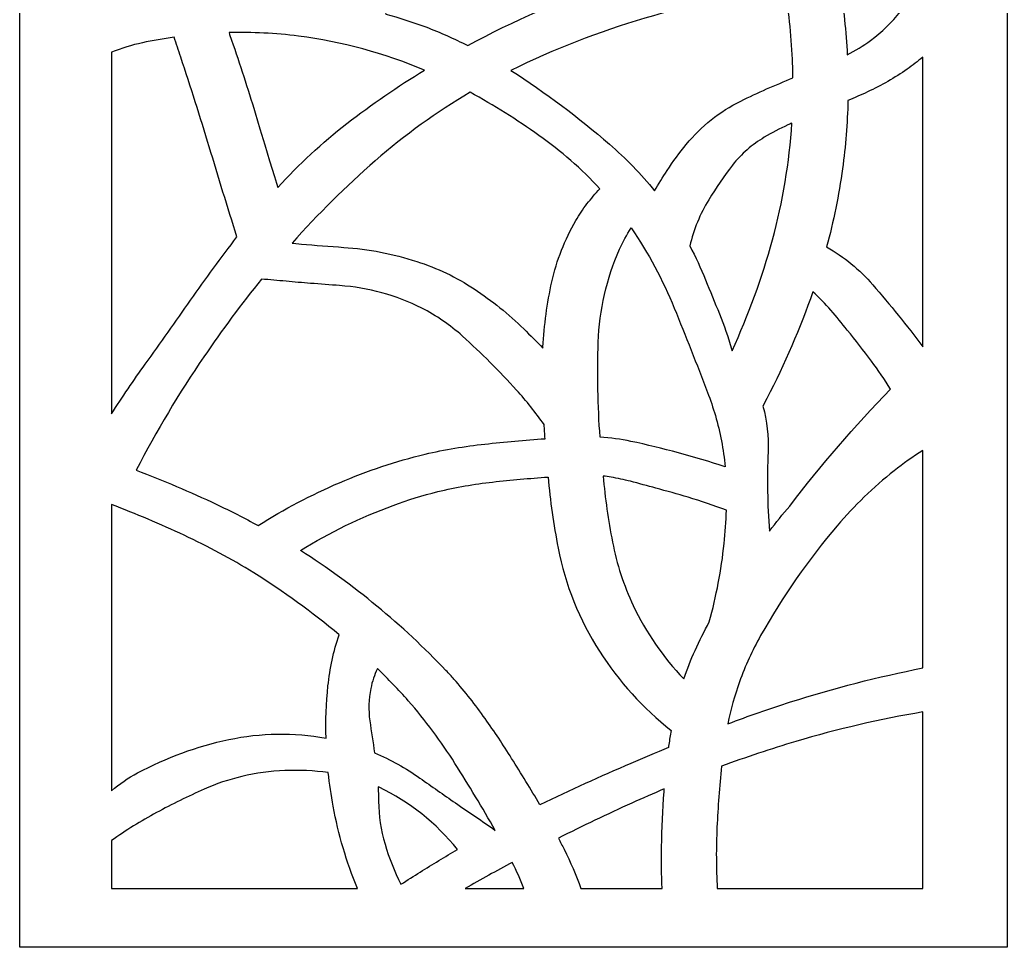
# Model space of a CAD drawing. Header units: centimetres. Extents: x 10.4 to 14.8, y -9 to 9.
# Drawn here: x 10.409 to 14.816, y -9 to -4.861 of the extents above; entities that cross this region are included whole.
import ezdxf

# ---------------------------------------------------------------- set-up
doc = ezdxf.new("R2010")
doc.units = ezdxf.units.CM
doc.header["$MEASUREMENT"] = 0
doc.layers.add('layer 1', color=7, linetype='Continuous')

msp = doc.modelspace()

# ---------------------------------------------------------------- linework, layer by layer
at = {"layer": 'layer 1', "lineweight": 30}
for points, knots in [([(10.40896, -9.00021), (10.40896, -9.00021), (10.40896, 9.00077), (10.40896, 9.00077), (10.40896, 9.00077), (10.40896, 9.00077), (10.44128, 9.00077), (10.44128, 9.00077), (10.44128, 9.00077), (10.44128, 9.00077), (14.8159, 9.00077), (14.8159, 9.00077), (14.8159, 9.00077), (14.8159, 9.00077), (14.8159, -9.00019), (14.8159, -9.00019), (14.8159, -9.00019), (14.8159, -9.00019), (10.44128, -9.00019), (10.44128, -9.00019), (10.44128, -9.00019), (10.44128, -9.00019), (10.40896, -9.00019), (10.40896, -9.00019)], [0, 0, 0, 0, 0.1428571, 0.1428571, 0.1428571, 0.1428571, 0.2857143, 0.2857143, 0.2857143, 0.2857143, 0.4285714, 0.4285714, 0.4285714, 0.4285714, 0.5714286, 0.5714286, 0.5714286, 0.5714286, 0.7142857, 0.7142857, 0.7142857, 0.7142857, 1, 1, 1, 1]), ([(14.43879, -4.66636), (14.4114, -4.72227), (14.37822, -4.77513), (14.33982, -4.82401), (14.33982, -4.82401), (14.3013, -4.87301), (14.25633, -4.91654), (14.20598, -4.95336), (14.20598, -4.95336), (14.17279, -4.97716), (14.13806, -4.99863), (14.10194, -5.01777), (14.10194, -5.01777), (14.0965, -4.9135), (14.08565, -4.80958), (14.06937, -4.70636), (14.06937, -4.70636), (14.06937, -4.70636), (14.11648, -4.48228), (14.11648, -4.48228), (14.11648, -4.48228), (14.16128, -4.26916), (14.18523, -4.05237), (14.1881, -3.83462), (14.1881, -3.83462), (14.19099, -3.61736), (14.18523, -3.40005), (14.17081, -3.18329), (14.17081, -3.18329), (14.16904, -3.15658), (14.16581, -3.12994), (14.16105, -3.10358), (14.16105, -3.10358), (14.25791, -3.15809), (14.35075, -3.21962), (14.43879, -3.28747), (14.43879, -3.28747), (14.43879, -3.28747), (14.43879, -4.66636), (14.43879, -4.66636)], [0, 0, 0, 0, 0.0909091, 0.0909091, 0.0909091, 0.0909091, 0.1818182, 0.1818182, 0.1818182, 0.1818182, 0.2727273, 0.2727273, 0.2727273, 0.2727273, 0.3636364, 0.3636364, 0.3636364, 0.3636364, 0.4545455, 0.4545455, 0.4545455, 0.4545455, 0.5454545, 0.5454545, 0.5454545, 0.5454545, 0.6363636, 0.6363636, 0.6363636, 0.6363636, 0.7272727, 0.7272727, 0.7272727, 0.7272727, 0.8181818, 0.8181818, 0.8181818, 0.8181818, 1, 1, 1, 1]), ([(12.24153, -4.20175), (12.24153, -4.20175), (12.26478, -4.17008), (12.26478, -4.17008), (12.26478, -4.17008), (12.31796, -4.18155), (12.37021, -4.19668), (12.42118, -4.21541), (12.42118, -4.21541), (12.48777, -4.24003), (12.55257, -4.2691), (12.61521, -4.30238), (12.61521, -4.30238), (12.70338, -4.34966), (12.78698, -4.40509), (12.86478, -4.46801), (12.86478, -4.46801), (12.92708, -4.51847), (12.98481, -4.57456), (13.03718, -4.63529), (13.03718, -4.63529), (13.05153, -4.6522), (13.06523, -4.66965), (13.07836, -4.68748), (13.07836, -4.68748), (13.06883, -4.69054), (13.05931, -4.69368), (13.04979, -4.69676), (13.04979, -4.69676), (12.82834, -4.77142), (12.61367, -4.8649), (12.408, -4.97603), (12.408, -4.97603), (12.3471, -4.94498), (12.28454, -4.91729), (12.22067, -4.89304), (12.22067, -4.89304), (12.16238, -4.87118), (12.10317, -4.85214), (12.0431, -4.83591), (12.0431, -4.83591), (12.02868, -4.78971), (12.02187, -4.74147), (12.02274, -4.69313), (12.02274, -4.69313), (12.02406, -4.64217), (12.03238, -4.59155), (12.04741, -4.54287), (12.04741, -4.54287), (12.067, -4.47834), (12.09462, -4.41656), (12.12963, -4.35898), (12.12963, -4.35898), (12.16253, -4.30362), (12.20007, -4.25109), (12.24153, -4.20175)], [0, 0, 0, 0, 0.0666667, 0.0666667, 0.0666667, 0.0666667, 0.1333333, 0.1333333, 0.1333333, 0.1333333, 0.2, 0.2, 0.2, 0.2, 0.2666667, 0.2666667, 0.2666667, 0.2666667, 0.3333333, 0.3333333, 0.3333333, 0.3333333, 0.4, 0.4, 0.4, 0.4, 0.4666667, 0.4666667, 0.4666667, 0.4666667, 0.5333333, 0.5333333, 0.5333333, 0.5333333, 0.6, 0.6, 0.6, 0.6, 0.6666667, 0.6666667, 0.6666667, 0.6666667, 0.7333333, 0.7333333, 0.7333333, 0.7333333, 0.8, 0.8, 0.8, 0.8, 0.8666667, 0.8666667, 0.8666667, 0.8666667, 1, 1, 1, 1]), ([(13.2423, -5.62446), (13.1814, -5.54934), (13.11398, -5.47988), (13.04093, -5.41673), (13.04093, -5.41673), (12.90206, -5.29684), (12.75525, -5.18668), (12.60126, -5.08701), (12.60126, -5.08701), (12.79328, -4.99234), (12.99313, -4.91439), (13.19854, -4.85404), (13.19854, -4.85404), (13.40368, -4.79387), (13.61169, -4.74369), (13.82169, -4.70368), (13.82169, -4.70368), (13.83998, -4.81415), (13.85178, -4.92565), (13.85711, -5.03748), (13.85711, -5.03748), (13.85846, -5.06529), (13.85928, -5.09307), (13.85964, -5.1209), (13.85964, -5.1209), (13.7806, -5.15197), (13.70291, -5.18625), (13.62664, -5.22385), (13.62664, -5.22385), (13.53271, -5.27002), (13.44981, -5.33601), (13.38362, -5.4171), (13.38362, -5.4171), (13.35307, -5.45448), (13.32444, -5.49341), (13.29787, -5.53381), (13.29787, -5.53381), (13.27835, -5.5634), (13.25985, -5.59362), (13.2423, -5.62446)], [0, 0, 0, 0, 0.0909091, 0.0909091, 0.0909091, 0.0909091, 0.1818182, 0.1818182, 0.1818182, 0.1818182, 0.2727273, 0.2727273, 0.2727273, 0.2727273, 0.3636364, 0.3636364, 0.3636364, 0.3636364, 0.4545455, 0.4545455, 0.4545455, 0.4545455, 0.5454545, 0.5454545, 0.5454545, 0.5454545, 0.6363636, 0.6363636, 0.6363636, 0.6363636, 0.7272727, 0.7272727, 0.7272727, 0.7272727, 0.8181818, 0.8181818, 0.8181818, 0.8181818, 1, 1, 1, 1]), ([(11.56047, -5.61014), (11.56047, -5.61014), (11.55434, -5.59017), (11.55434, -5.59017), (11.55434, -5.59017), (11.55434, -5.59017), (11.54555, -5.56112), (11.54555, -5.56112), (11.54555, -5.56112), (11.54555, -5.56112), (11.52417, -5.48993), (11.52417, -5.48993), (11.52417, -5.48993), (11.52417, -5.48993), (11.50261, -5.41869), (11.50261, -5.41869), (11.50261, -5.41869), (11.50261, -5.41869), (11.48109, -5.34748), (11.48109, -5.34748), (11.48109, -5.34748), (11.48109, -5.34748), (11.45943, -5.27634), (11.45943, -5.27634), (11.45943, -5.27634), (11.42636, -5.16767), (11.39141, -5.05969), (11.35441, -4.95236), (11.35441, -4.95236), (11.35042, -4.94111), (11.3466, -4.92979), (11.34291, -4.91841), (11.34291, -4.91841), (11.44659, -4.9159), (11.5503, -4.92111), (11.65318, -4.93385), (11.65318, -4.93385), (11.84662, -4.95881), (12.03582, -5.00996), (12.21538, -5.08601), (12.21538, -5.08601), (12.09532, -5.15854), (11.97962, -5.23807), (11.86885, -5.32422), (11.86885, -5.32422), (11.75797, -5.41037), (11.65478, -5.50606), (11.56047, -5.61014)], [0, 0, 0, 0, 0.0769231, 0.0769231, 0.0769231, 0.0769231, 0.1538462, 0.1538462, 0.1538462, 0.1538462, 0.2307692, 0.2307692, 0.2307692, 0.2307692, 0.3076923, 0.3076923, 0.3076923, 0.3076923, 0.3846154, 0.3846154, 0.3846154, 0.3846154, 0.4615385, 0.4615385, 0.4615385, 0.4615385, 0.5384615, 0.5384615, 0.5384615, 0.5384615, 0.6153846, 0.6153846, 0.6153846, 0.6153846, 0.6923077, 0.6923077, 0.6923077, 0.6923077, 0.7692308, 0.7692308, 0.7692308, 0.7692308, 0.8461538, 0.8461538, 0.8461538, 0.8461538, 1, 1, 1, 1]), ([(10.81842, -6.62024), (10.81842, -6.62024), (10.81842, -5.00603), (10.81842, -5.00603), (10.81842, -5.00603), (10.86296, -4.98804), (10.90902, -4.97395), (10.95602, -4.96385), (10.95602, -4.96385), (11.003, -4.95376), (11.05018, -4.94537), (11.09773, -4.93862), (11.09773, -4.93862), (11.10754, -4.96836), (11.11753, -4.99796), (11.12766, -5.02756), (11.12766, -5.02756), (11.17176, -5.16075), (11.2141, -5.29452), (11.25469, -5.42886), (11.25469, -5.42886), (11.29515, -5.5629), (11.3363, -5.69669), (11.37828, -5.83022), (11.37828, -5.83022), (11.30737, -5.92279), (11.23848, -6.0167), (11.17153, -6.11213), (11.17153, -6.11213), (11.10462, -6.20752), (11.0372, -6.30264), (10.96937, -6.39734), (10.96937, -6.39734), (10.91714, -6.47028), (10.86675, -6.54464), (10.81842, -6.62024)], [0, 0, 0, 0, 0.1, 0.1, 0.1, 0.1, 0.2, 0.2, 0.2, 0.2, 0.3, 0.3, 0.3, 0.3, 0.4, 0.4, 0.4, 0.4, 0.5, 0.5, 0.5, 0.5, 0.6, 0.6, 0.6, 0.6, 0.7, 0.7, 0.7, 0.7, 0.8, 0.8, 0.8, 0.8, 1, 1, 1, 1]), ([(14.43879, -5.02777), (14.43879, -5.02777), (14.43879, -6.32028), (14.43879, -6.32028), (14.43879, -6.32028), (14.36776, -6.22524), (14.29332, -6.13297), (14.21553, -6.04344), (14.21553, -6.04344), (14.15698, -5.97595), (14.08739, -5.91897), (14.00979, -5.87488), (14.00979, -5.87488), (14.04068, -5.76014), (14.06441, -5.64352), (14.08082, -5.52579), (14.08082, -5.52579), (14.09454, -5.42485), (14.10256, -5.32317), (14.10491, -5.22129), (14.10491, -5.22129), (14.13437, -5.20927), (14.16353, -5.19647), (14.19246, -5.18292), (14.19246, -5.18292), (14.2542, -5.1541), (14.31342, -5.1202), (14.36961, -5.08156), (14.36961, -5.08156), (14.39341, -5.06467), (14.41649, -5.04671), (14.43879, -5.02777)], [0, 0, 0, 0, 0.1111111, 0.1111111, 0.1111111, 0.1111111, 0.2222222, 0.2222222, 0.2222222, 0.2222222, 0.3333333, 0.3333333, 0.3333333, 0.3333333, 0.4444444, 0.4444444, 0.4444444, 0.4444444, 0.5555556, 0.5555556, 0.5555556, 0.5555556, 0.6666667, 0.6666667, 0.6666667, 0.6666667, 0.7777778, 0.7777778, 0.7777778, 0.7777778, 1, 1, 1, 1]), ([(11.66569, -5.86184), (11.66569, -5.86184), (11.62901, -5.85848), (11.62901, -5.85848), (11.62901, -5.85848), (11.62901, -5.85848), (11.62439, -5.85799), (11.62439, -5.85799), (11.62439, -5.85799), (11.74022, -5.72783), (11.86415, -5.60493), (11.99542, -5.49031), (11.99542, -5.49031), (12.12688, -5.37542), (12.2688, -5.27322), (12.41932, -5.18486), (12.41932, -5.18486), (12.52511, -5.24291), (12.62751, -5.3071), (12.72586, -5.37713), (12.72586, -5.37713), (12.82446, -5.44717), (12.91565, -5.52695), (12.99832, -5.61529), (12.99832, -5.61529), (12.97794, -5.63692), (12.95856, -5.65954), (12.94036, -5.68311), (12.94036, -5.68311), (12.92213, -5.70668), (12.9055, -5.73151), (12.89075, -5.7573), (12.89075, -5.7573), (12.84124, -5.84242), (12.8051, -5.93459), (12.78353, -6.03065), (12.78353, -6.03065), (12.76214, -6.12627), (12.74888, -6.22363), (12.74404, -6.3215), (12.74404, -6.3215), (12.74404, -6.3215), (12.74386, -6.32394), (12.74386, -6.32394), (12.74386, -6.32394), (12.74386, -6.32394), (12.74383, -6.32615), (12.74383, -6.32615), (12.74383, -6.32615), (12.71587, -6.29726), (12.68738, -6.26885), (12.65845, -6.24094), (12.65845, -6.24094), (12.59058, -6.1744), (12.51647, -6.11466), (12.43708, -6.06245), (12.43708, -6.06245), (12.35759, -6.01003), (12.27136, -5.96868), (12.1807, -5.93948), (12.1807, -5.93948), (12.07498, -5.9055), (11.96543, -5.88443), (11.85453, -5.87678), (11.85453, -5.87678), (11.79156, -5.87249), (11.72859, -5.86746), (11.66569, -5.86184)], [0, 0, 0, 0, 0.0555556, 0.0555556, 0.0555556, 0.0555556, 0.1111111, 0.1111111, 0.1111111, 0.1111111, 0.1666667, 0.1666667, 0.1666667, 0.1666667, 0.2222222, 0.2222222, 0.2222222, 0.2222222, 0.2777778, 0.2777778, 0.2777778, 0.2777778, 0.3333333, 0.3333333, 0.3333333, 0.3333333, 0.3888889, 0.3888889, 0.3888889, 0.3888889, 0.4444444, 0.4444444, 0.4444444, 0.4444444, 0.5, 0.5, 0.5, 0.5, 0.5555556, 0.5555556, 0.5555556, 0.5555556, 0.6111111, 0.6111111, 0.6111111, 0.6111111, 0.6666667, 0.6666667, 0.6666667, 0.6666667, 0.7222222, 0.7222222, 0.7222222, 0.7222222, 0.7777778, 0.7777778, 0.7777778, 0.7777778, 0.8333333, 0.8333333, 0.8333333, 0.8333333, 0.8888889, 0.8888889, 0.8888889, 0.8888889, 1, 1, 1, 1]), ([(13.58763, -6.33894), (13.58763, -6.33894), (13.58494, -6.32939), (13.58494, -6.32939), (13.58494, -6.32939), (13.57014, -6.27654), (13.55236, -6.22454), (13.53154, -6.17368), (13.53154, -6.17368), (13.51084, -6.12289), (13.49011, -6.07217), (13.46915, -6.02139), (13.46915, -6.02139), (13.44799, -5.96999), (13.4247, -5.91947), (13.39956, -5.86993), (13.39956, -5.86993), (13.41633, -5.79728), (13.4449, -5.72783), (13.484, -5.66423), (13.484, -5.66423), (13.51612, -5.61047), (13.55158, -5.55874), (13.59026, -5.50938), (13.59026, -5.50938), (13.62932, -5.45978), (13.67722, -5.41778), (13.73166, -5.38573), (13.73166, -5.38573), (13.76541, -5.36537), (13.80032, -5.34697), (13.83617, -5.33062), (13.83617, -5.33062), (13.84236, -5.32782), (13.84866, -5.32498), (13.85483, -5.32221), (13.85483, -5.32221), (13.8437, -5.49825), (13.81465, -5.67275), (13.76809, -5.84285), (13.76809, -5.84285), (13.72163, -6.0129), (13.66124, -6.17882), (13.58763, -6.33894)], [0, 0, 0, 0, 0.0833333, 0.0833333, 0.0833333, 0.0833333, 0.1666667, 0.1666667, 0.1666667, 0.1666667, 0.25, 0.25, 0.25, 0.25, 0.3333333, 0.3333333, 0.3333333, 0.3333333, 0.4166667, 0.4166667, 0.4166667, 0.4166667, 0.5, 0.5, 0.5, 0.5, 0.5833333, 0.5833333, 0.5833333, 0.5833333, 0.6666667, 0.6666667, 0.6666667, 0.6666667, 0.75, 0.75, 0.75, 0.75, 0.8333333, 0.8333333, 0.8333333, 0.8333333, 1, 1, 1, 1]), ([(13.55689, -6.8562), (13.41875, -6.81084), (13.27832, -6.77292), (13.13621, -6.74242), (13.13621, -6.74242), (13.09094, -6.7328), (13.04502, -6.72671), (12.99878, -6.72429), (12.99878, -6.72429), (12.98879, -6.58292), (12.98609, -6.44107), (12.99081, -6.29944), (12.99081, -6.29944), (12.99555, -6.15665), (13.02776, -6.01596), (13.08548, -5.88525), (13.08548, -5.88525), (13.10015, -5.85214), (13.11776, -5.82038), (13.13819, -5.79035), (13.13819, -5.79035), (13.21434, -5.90236), (13.27861, -6.02201), (13.32978, -6.1474), (13.32978, -6.1474), (13.38088, -6.27242), (13.4305, -6.39804), (13.47854, -6.52429), (13.47854, -6.52429), (13.49147, -6.55824), (13.50306, -6.59262), (13.51338, -6.62744), (13.51338, -6.62744), (13.53484, -6.7022), (13.54941, -6.77873), (13.55685, -6.8562)], [0, 0, 0, 0, 0.1, 0.1, 0.1, 0.1, 0.2, 0.2, 0.2, 0.2, 0.3, 0.3, 0.3, 0.3, 0.4, 0.4, 0.4, 0.4, 0.5, 0.5, 0.5, 0.5, 0.6, 0.6, 0.6, 0.6, 0.7, 0.7, 0.7, 0.7, 0.8, 0.8, 0.8, 0.8, 1, 1, 1, 1]), ([(11.48827, -6.01833), (11.52462, -6.02142), (11.56096, -6.02476), (11.59741, -6.02808), (11.59741, -6.02808), (11.63383, -6.03142), (11.67025, -6.03457), (11.70666, -6.03746), (11.70666, -6.03746), (11.74994, -6.04082), (11.79328, -6.04407), (11.83656, -6.0472), (11.83656, -6.0472), (11.96421, -6.05655), (12.08876, -6.09064), (12.20323, -6.14779), (12.20323, -6.14779), (12.26865, -6.18134), (12.3295, -6.22333), (12.38411, -6.2725), (12.38411, -6.2725), (12.46887, -6.34871), (12.54958, -6.4292), (12.62607, -6.51366), (12.62607, -6.51366), (12.67009, -6.56238), (12.71118, -6.61376), (12.74909, -6.6674), (12.74909, -6.6674), (12.75031, -6.68848), (12.75173, -6.70963), (12.75322, -6.73078), (12.75322, -6.73078), (12.66343, -6.737), (12.57383, -6.74505), (12.48438, -6.75469), (12.48438, -6.75469), (12.39478, -6.76439), (12.30593, -6.77935), (12.21815, -6.79959), (12.21815, -6.79959), (12.08748, -6.8314), (11.9597, -6.87394), (11.83606, -6.92703), (11.83606, -6.92703), (11.71003, -6.98101), (11.5886, -7.04494), (11.47273, -7.11817), (11.47273, -7.11817), (11.41137, -7.08468), (11.34911, -7.05295), (11.28592, -7.02308), (11.28592, -7.02308), (11.16891, -6.9677), (11.04977, -6.91696), (10.92872, -6.87115), (10.92872, -6.87115), (11.01918, -6.69632), (11.12006, -6.52717), (11.23086, -6.36469), (11.23086, -6.36469), (11.31199, -6.24576), (11.39784, -6.13028), (11.48827, -6.01833)], [0, 0, 0, 0, 0.0588235, 0.0588235, 0.0588235, 0.0588235, 0.1176471, 0.1176471, 0.1176471, 0.1176471, 0.1764706, 0.1764706, 0.1764706, 0.1764706, 0.2352941, 0.2352941, 0.2352941, 0.2352941, 0.2941176, 0.2941176, 0.2941176, 0.2941176, 0.3529412, 0.3529412, 0.3529412, 0.3529412, 0.4117647, 0.4117647, 0.4117647, 0.4117647, 0.4705882, 0.4705882, 0.4705882, 0.4705882, 0.5294118, 0.5294118, 0.5294118, 0.5294118, 0.5882353, 0.5882353, 0.5882353, 0.5882353, 0.6470588, 0.6470588, 0.6470588, 0.6470588, 0.7058824, 0.7058824, 0.7058824, 0.7058824, 0.7647059, 0.7647059, 0.7647059, 0.7647059, 0.8235294, 0.8235294, 0.8235294, 0.8235294, 0.8823529, 0.8823529, 0.8823529, 0.8823529, 1, 1, 1, 1]), ([(13.7256, -6.58509), (13.7256, -6.58509), (13.74332, -6.55084), (13.74332, -6.55084), (13.74332, -6.55084), (13.823, -6.39741), (13.89151, -6.23848), (13.94839, -6.0752), (13.94839, -6.0752), (13.97706, -6.10073), (14.00398, -6.12821), (14.02898, -6.15736), (14.02898, -6.15736), (14.05388, -6.18647), (14.07827, -6.21596), (14.10216, -6.2461), (14.10216, -6.2461), (14.13899, -6.29146), (14.17489, -6.33756), (14.20996, -6.38437), (14.20996, -6.38437), (14.24017, -6.4249), (14.26863, -6.46676), (14.29514, -6.50981), (14.29514, -6.50981), (14.13489, -6.67445), (13.98469, -6.84854), (13.84534, -7.03121), (13.84534, -7.03121), (13.81411, -7.06763), (13.78372, -7.10472), (13.75437, -7.14264), (13.75437, -7.14264), (13.74561, -7.02503), (13.74367, -6.90694), (13.74864, -6.78905), (13.74864, -6.78905), (13.75142, -6.72027), (13.74373, -6.6515), (13.7256, -6.58509)], [0, 0, 0, 0, 0.0909091, 0.0909091, 0.0909091, 0.0909091, 0.1818182, 0.1818182, 0.1818182, 0.1818182, 0.2727273, 0.2727273, 0.2727273, 0.2727273, 0.3636364, 0.3636364, 0.3636364, 0.3636364, 0.4545455, 0.4545455, 0.4545455, 0.4545455, 0.5454545, 0.5454545, 0.5454545, 0.5454545, 0.6363636, 0.6363636, 0.6363636, 0.6363636, 0.7272727, 0.7272727, 0.7272727, 0.7272727, 0.8181818, 0.8181818, 0.8181818, 0.8181818, 1, 1, 1, 1]), ([(14.43879, -6.78307), (14.43879, -6.78307), (14.43879, -7.7534), (14.43879, -7.7534), (14.43879, -7.7534), (14.23951, -7.7933), (14.04266, -7.84394), (13.84902, -7.90528), (13.84902, -7.90528), (13.75476, -7.93569), (13.66132, -7.96825), (13.56876, -8.0032), (13.56876, -8.0032), (13.58171, -7.93941), (13.59916, -7.87654), (13.6209, -7.81518), (13.6209, -7.81518), (13.64658, -7.74421), (13.67818, -7.67542), (13.71528, -7.60965), (13.71528, -7.60965), (13.81325, -7.43551), (13.92773, -7.2712), (14.05708, -7.11893), (14.05708, -7.11893), (14.13326, -7.02919), (14.21822, -6.94729), (14.31063, -6.87433), (14.31063, -6.87433), (14.35178, -6.8419), (14.39464, -6.81143), (14.43879, -6.78307)], [0, 0, 0, 0, 0.1111111, 0.1111111, 0.1111111, 0.1111111, 0.2222222, 0.2222222, 0.2222222, 0.2222222, 0.3333333, 0.3333333, 0.3333333, 0.3333333, 0.4444444, 0.4444444, 0.4444444, 0.4444444, 0.5555556, 0.5555556, 0.5555556, 0.5555556, 0.6666667, 0.6666667, 0.6666667, 0.6666667, 0.7777778, 0.7777778, 0.7777778, 0.7777778, 1, 1, 1, 1]), ([(13.30399, -8.10848), (13.24778, -8.13194), (13.19185, -8.1557), (13.13591, -8.17973), (13.13591, -8.17973), (12.99946, -8.2385), (12.86414, -8.30003), (12.73013, -8.36417), (12.73013, -8.36417), (12.68911, -8.29473), (12.64712, -8.22582), (12.6042, -8.15743), (12.6042, -8.15743), (12.5665, -8.09706), (12.52706, -8.03787), (12.48582, -7.97984), (12.48582, -7.97984), (12.44256, -7.91896), (12.39625, -7.86025), (12.34687, -7.8042), (12.34687, -7.8042), (12.33526, -7.79102), (12.3233, -7.77802), (12.31115, -7.76527), (12.31115, -7.76527), (12.11712, -7.56108), (11.89914, -7.38122), (11.66165, -7.22978), (11.66165, -7.22978), (11.79225, -7.14864), (11.93078, -7.08121), (12.07514, -7.02848), (12.07514, -7.02848), (12.14045, -7.0041), (12.20716, -6.98359), (12.27485, -6.9668), (12.27485, -6.9668), (12.35538, -6.94734), (12.43699, -6.93308), (12.51935, -6.92398), (12.51935, -6.92398), (12.60167, -6.91491), (12.68408, -6.90749), (12.76663, -6.90169), (12.76663, -6.90169), (12.7763, -7.00802), (12.79129, -7.11379), (12.81151, -7.21857), (12.81151, -7.21857), (12.84307, -7.38257), (12.90584, -7.53895), (12.99637, -7.67941), (12.99637, -7.67941), (13.08301, -7.81363), (13.19072, -7.93305), (13.31531, -8.03306), (13.31531, -8.03306), (13.31176, -8.05383), (13.30852, -8.07468), (13.30567, -8.09566), (13.30567, -8.09566), (13.3051, -8.09991), (13.30449, -8.10425), (13.30396, -8.10848)], [0, 0, 0, 0, 0.0588235, 0.0588235, 0.0588235, 0.0588235, 0.1176471, 0.1176471, 0.1176471, 0.1176471, 0.1764706, 0.1764706, 0.1764706, 0.1764706, 0.2352941, 0.2352941, 0.2352941, 0.2352941, 0.2941176, 0.2941176, 0.2941176, 0.2941176, 0.3529412, 0.3529412, 0.3529412, 0.3529412, 0.4117647, 0.4117647, 0.4117647, 0.4117647, 0.4705882, 0.4705882, 0.4705882, 0.4705882, 0.5294118, 0.5294118, 0.5294118, 0.5294118, 0.5882353, 0.5882353, 0.5882353, 0.5882353, 0.6470588, 0.6470588, 0.6470588, 0.6470588, 0.7058824, 0.7058824, 0.7058824, 0.7058824, 0.7647059, 0.7647059, 0.7647059, 0.7647059, 0.8235294, 0.8235294, 0.8235294, 0.8235294, 0.8823529, 0.8823529, 0.8823529, 0.8823529, 1, 1, 1, 1]), ([(13.4859, -7.54862), (13.4633, -7.59001), (13.4422, -7.63229), (13.42259, -7.67521), (13.42259, -7.67521), (13.40384, -7.71676), (13.38716, -7.75919), (13.37248, -7.80236), (13.37248, -7.80236), (13.28023, -7.70598), (13.20399, -7.59549), (13.14657, -7.47506), (13.14657, -7.47506), (13.10445, -7.38482), (13.07345, -7.28973), (13.05435, -7.19202), (13.05435, -7.19202), (13.03526, -7.09458), (13.02125, -6.99623), (13.0123, -6.89732), (13.0123, -6.89732), (13.0244, -6.89865), (13.03633, -6.90031), (13.04823, -6.90236), (13.04823, -6.90236), (13.07709, -6.9074), (13.10575, -6.91354), (13.13409, -6.92089), (13.13409, -6.92089), (13.17218, -6.93065), (13.21014, -6.94086), (13.24808, -6.95141), (13.24808, -6.95141), (13.29608, -6.96431), (13.34394, -6.97785), (13.39165, -6.99191), (13.39165, -6.99191), (13.44944, -7.00917), (13.50646, -7.02862), (13.56289, -7.05009), (13.56289, -7.05009), (13.56126, -7.0997), (13.55782, -7.14937), (13.55249, -7.19881), (13.55249, -7.19881), (13.53993, -7.31698), (13.51762, -7.43405), (13.4859, -7.54862)], [0, 0, 0, 0, 0.0769231, 0.0769231, 0.0769231, 0.0769231, 0.1538462, 0.1538462, 0.1538462, 0.1538462, 0.2307692, 0.2307692, 0.2307692, 0.2307692, 0.3076923, 0.3076923, 0.3076923, 0.3076923, 0.3846154, 0.3846154, 0.3846154, 0.3846154, 0.4615385, 0.4615385, 0.4615385, 0.4615385, 0.5384615, 0.5384615, 0.5384615, 0.5384615, 0.6153846, 0.6153846, 0.6153846, 0.6153846, 0.6923077, 0.6923077, 0.6923077, 0.6923077, 0.7692308, 0.7692308, 0.7692308, 0.7692308, 0.8461538, 0.8461538, 0.8461538, 0.8461538, 1, 1, 1, 1]), ([(10.81842, -8.30182), (10.81842, -8.30182), (10.81842, -7.024), (10.81842, -7.024), (10.81842, -7.024), (10.92806, -7.06619), (11.03621, -7.11217), (11.14269, -7.16191), (11.14269, -7.16191), (11.24924, -7.21169), (11.35284, -7.2674), (11.453, -7.32895), (11.453, -7.32895), (11.58601, -7.4128), (11.71341, -7.50529), (11.83429, -7.60575), (11.83429, -7.60575), (11.809, -7.67972), (11.7923, -7.7563), (11.78459, -7.834), (11.78459, -7.834), (11.77673, -7.91161), (11.7738, -7.98959), (11.77568, -8.06749), (11.77568, -8.06749), (11.63208, -8.04097), (11.48473, -8.04297), (11.34194, -8.07336), (11.34194, -8.07336), (11.19982, -8.10364), (11.06269, -8.15375), (10.93455, -8.22242), (10.93455, -8.22242), (10.89306, -8.24458), (10.8541, -8.27122), (10.81842, -8.30182)], [0, 0, 0, 0, 0.1, 0.1, 0.1, 0.1, 0.2, 0.2, 0.2, 0.2, 0.3, 0.3, 0.3, 0.3, 0.4, 0.4, 0.4, 0.4, 0.5, 0.5, 0.5, 0.5, 0.6, 0.6, 0.6, 0.6, 0.7, 0.7, 0.7, 0.7, 0.8, 0.8, 0.8, 0.8, 1, 1, 1, 1]), ([(12.53132, -8.47845), (12.50199, -8.45772), (12.47234, -8.4373), (12.44251, -8.41704), (12.44251, -8.41704), (12.41258, -8.39682), (12.38274, -8.37643), (12.35292, -8.35608), (12.35292, -8.35608), (12.30001, -8.31934), (12.24725, -8.28235), (12.19467, -8.24523), (12.19467, -8.24523), (12.13157, -8.20058), (12.06393, -8.16285), (11.99276, -8.13257), (11.99276, -8.13257), (11.98484, -8.08497), (11.97766, -8.0373), (11.97105, -7.98963), (11.97105, -7.98963), (11.96444, -7.9415), (11.96586, -7.89265), (11.97547, -7.84502), (11.97547, -7.84502), (11.98184, -7.81454), (11.99171, -7.78493), (12.00507, -7.75677), (12.00507, -7.75677), (12.0531, -7.80253), (12.09917, -7.85029), (12.14309, -7.89999), (12.14309, -7.89999), (12.21965, -7.98769), (12.28927, -8.08123), (12.35132, -8.17979), (12.35132, -8.17979), (12.41331, -8.27813), (12.4733, -8.37773), (12.53132, -8.47845)], [0, 0, 0, 0, 0.0909091, 0.0909091, 0.0909091, 0.0909091, 0.1818182, 0.1818182, 0.1818182, 0.1818182, 0.2727273, 0.2727273, 0.2727273, 0.2727273, 0.3636364, 0.3636364, 0.3636364, 0.3636364, 0.4545455, 0.4545455, 0.4545455, 0.4545455, 0.5454545, 0.5454545, 0.5454545, 0.5454545, 0.6363636, 0.6363636, 0.6363636, 0.6363636, 0.7272727, 0.7272727, 0.7272727, 0.7272727, 0.8181818, 0.8181818, 0.8181818, 0.8181818, 1, 1, 1, 1]), ([(13.52198, -8.73767), (13.51668, -8.6468), (13.51621, -8.55574), (13.5205, -8.4648), (13.5205, -8.4648), (13.52474, -8.37395), (13.53136, -8.2832), (13.54036, -8.19267), (13.54036, -8.19267), (13.65, -8.15215), (13.76086, -8.11517), (13.87279, -8.08188), (13.87279, -8.08188), (14.05869, -8.02664), (14.24765, -7.98271), (14.43879, -7.95008), (14.43879, -7.95008), (14.43879, -7.95008), (14.43879, -8.73767), (14.43879, -8.73767), (14.43879, -8.73767), (14.43879, -8.73767), (13.52198, -8.73767), (13.52198, -8.73767)], [0, 0, 0, 0, 0.1428571, 0.1428571, 0.1428571, 0.1428571, 0.2857143, 0.2857143, 0.2857143, 0.2857143, 0.4285714, 0.4285714, 0.4285714, 0.4285714, 0.5714286, 0.5714286, 0.5714286, 0.5714286, 0.7142857, 0.7142857, 0.7142857, 0.7142857, 1, 1, 1, 1]), ([(11.91583, -8.73767), (11.91583, -8.73767), (10.81842, -8.73767), (10.81842, -8.73767), (10.81842, -8.73767), (10.81842, -8.73767), (10.81842, -8.52422), (10.81842, -8.52422), (10.81842, -8.52422), (10.8827, -8.47845), (10.94976, -8.43664), (11.01925, -8.39919), (11.01925, -8.39919), (11.08865, -8.36174), (11.15957, -8.32689), (11.23168, -8.29493), (11.23168, -8.29493), (11.28575, -8.27089), (11.34194, -8.25185), (11.39952, -8.23811), (11.39952, -8.23811), (11.52604, -8.20868), (11.65712, -8.20284), (11.78584, -8.22107), (11.78584, -8.22107), (11.7913, -8.27122), (11.79858, -8.32112), (11.8077, -8.37066), (11.8077, -8.37066), (11.8309, -8.49645), (11.86711, -8.61945), (11.91583, -8.73767)], [0, 0, 0, 0, 0.1111111, 0.1111111, 0.1111111, 0.1111111, 0.2222222, 0.2222222, 0.2222222, 0.2222222, 0.3333333, 0.3333333, 0.3333333, 0.3333333, 0.4444444, 0.4444444, 0.4444444, 0.4444444, 0.5555556, 0.5555556, 0.5555556, 0.5555556, 0.6666667, 0.6666667, 0.6666667, 0.6666667, 0.7777778, 0.7777778, 0.7777778, 0.7777778, 1, 1, 1, 1]), ([(12.11006, -8.71917), (12.08088, -8.66166), (12.05711, -8.60147), (12.03903, -8.53961), (12.03903, -8.53961), (12.02081, -8.47751), (12.01105, -8.41335), (12.01003, -8.34864), (12.01003, -8.34864), (12.00973, -8.32713), (12.00921, -8.30562), (12.00859, -8.28414), (12.00859, -8.28414), (12.01019, -8.28482), (12.01175, -8.28552), (12.01329, -8.2863), (12.01329, -8.2863), (12.14862, -8.35169), (12.26778, -8.44649), (12.36189, -8.56352), (12.36189, -8.56352), (12.30638, -8.59646), (12.25116, -8.63013), (12.19641, -8.66441), (12.19641, -8.66441), (12.16752, -8.68246), (12.13871, -8.70077), (12.11006, -8.71917)], [0, 0, 0, 0, 0.125, 0.125, 0.125, 0.125, 0.25, 0.25, 0.25, 0.25, 0.375, 0.375, 0.375, 0.375, 0.5, 0.5, 0.5, 0.5, 0.625, 0.625, 0.625, 0.625, 0.75, 0.75, 0.75, 0.75, 1, 1, 1, 1]), ([(13.27613, -8.73767), (13.27613, -8.73767), (12.91332, -8.73767), (12.91332, -8.73767), (12.91332, -8.73767), (12.89153, -8.6781), (12.86635, -8.61973), (12.83808, -8.5629), (12.83808, -8.5629), (12.82988, -8.54642), (12.82152, -8.52993), (12.813, -8.51352), (12.813, -8.51352), (12.92098, -8.45877), (13.03012, -8.40657), (13.14057, -8.35673), (13.14057, -8.35673), (13.18853, -8.33513), (13.23683, -8.3141), (13.28539, -8.29364), (13.28539, -8.29364), (13.28508, -8.29745), (13.28481, -8.30133), (13.28461, -8.30515), (13.28461, -8.30515), (13.27856, -8.38756), (13.27461, -8.47006), (13.27293, -8.55264), (13.27293, -8.55264), (13.27175, -8.61431), (13.27275, -8.67601), (13.27613, -8.73767)], [0, 0, 0, 0, 0.1111111, 0.1111111, 0.1111111, 0.1111111, 0.2222222, 0.2222222, 0.2222222, 0.2222222, 0.3333333, 0.3333333, 0.3333333, 0.3333333, 0.4444444, 0.4444444, 0.4444444, 0.4444444, 0.5555556, 0.5555556, 0.5555556, 0.5555556, 0.6666667, 0.6666667, 0.6666667, 0.6666667, 0.7777778, 0.7777778, 0.7777778, 0.7777778, 1, 1, 1, 1]), ([(12.39673, -8.73767), (12.46649, -8.69815), (12.5366, -8.65939), (12.6071, -8.6213), (12.6071, -8.6213), (12.62581, -8.65946), (12.64311, -8.69831), (12.65913, -8.73767), (12.65913, -8.73767), (12.65913, -8.73767), (12.39673, -8.73767), (12.39673, -8.73767)], [0, 0, 0, 0, 0.25, 0.25, 0.25, 0.25, 0.5, 0.5, 0.5, 0.5, 1, 1, 1, 1])]:
    msp.add_open_spline(points, degree=3, knots=knots, dxfattribs=at)
msp.add_open_spline([(12.52641, -8.46985), (12.52641, -8.46985), (12.52239, -8.47203), (12.52239, -8.47203)], degree=3, dxfattribs=at)

doc.saveas('drawing.dxf')
